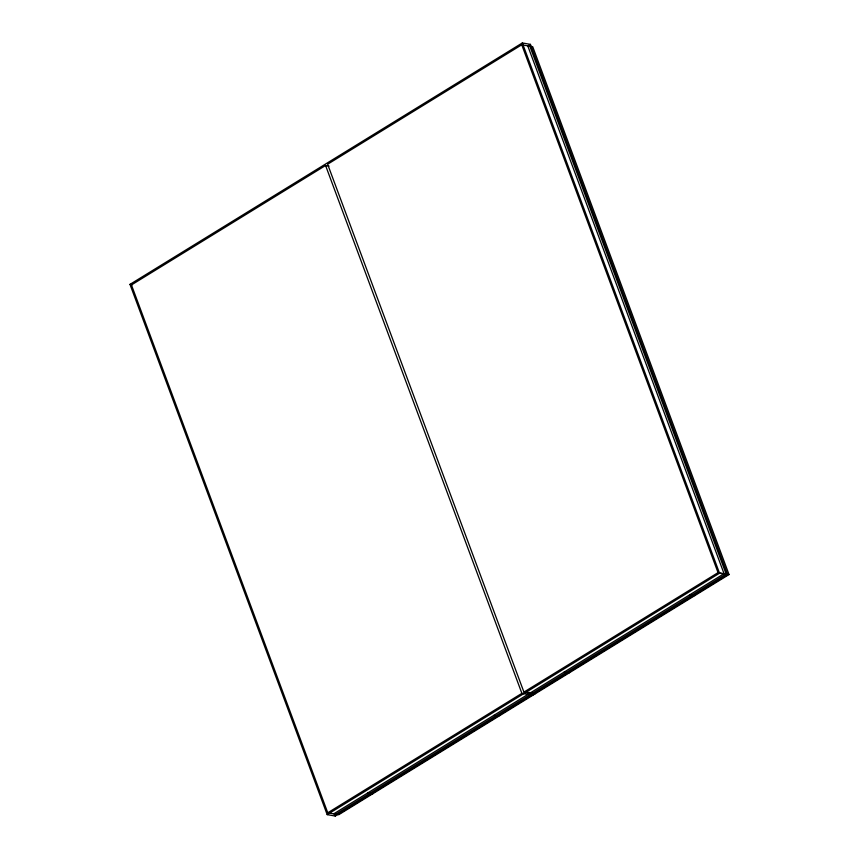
<?xml version="1.0" encoding="UTF-8"?>
<svg xmlns="http://www.w3.org/2000/svg" width="859" height="859" viewBox="0 0 859 859"><rect width="100%" height="100%" fill="white"/><g stroke="black" fill="none" stroke-linecap="round" stroke-linejoin="round"><path stroke-width="1.29" d="M129.977 284.372L522.326 42.95L530.422 44.367L727.616 574.628L335.278 816.05L327.182 814.633L129.977 284.372L132.297 284.78M329.04 166.098L325.572 165.497L131.448 284.952L327.762 812.797L338.725 814.719L729.023 574.553L532.709 46.697L521.746 44.786L327.623 164.23L523.926 692.086L534.899 694.008M528.135 45.774L530.422 44.367M327.762 812.797L521.885 693.353L532.848 695.264L531.914 692.751M523.926 692.086L718.049 572.642L729.023 574.553M327.182 814.633L719.52 573.211L727.616 574.628M333.764 813.849L527.888 694.405L526.954 691.882M529.939 693.138L724.062 573.683L527.748 45.838M335.858 814.214L529.982 694.77L529.037 692.247M532.022 693.503L726.145 574.048L529.842 46.203M689.917 594.696L694.888 595.566M564.073 672.135L569.034 673.005M493.753 715.407L498.714 716.277M367.899 792.846L372.86 793.716M522.326 42.95L719.52 573.211M521.746 44.786L718.049 572.642M325.572 165.497L521.885 693.353M334.344 813.537L335.278 816.05"/></g></svg>
